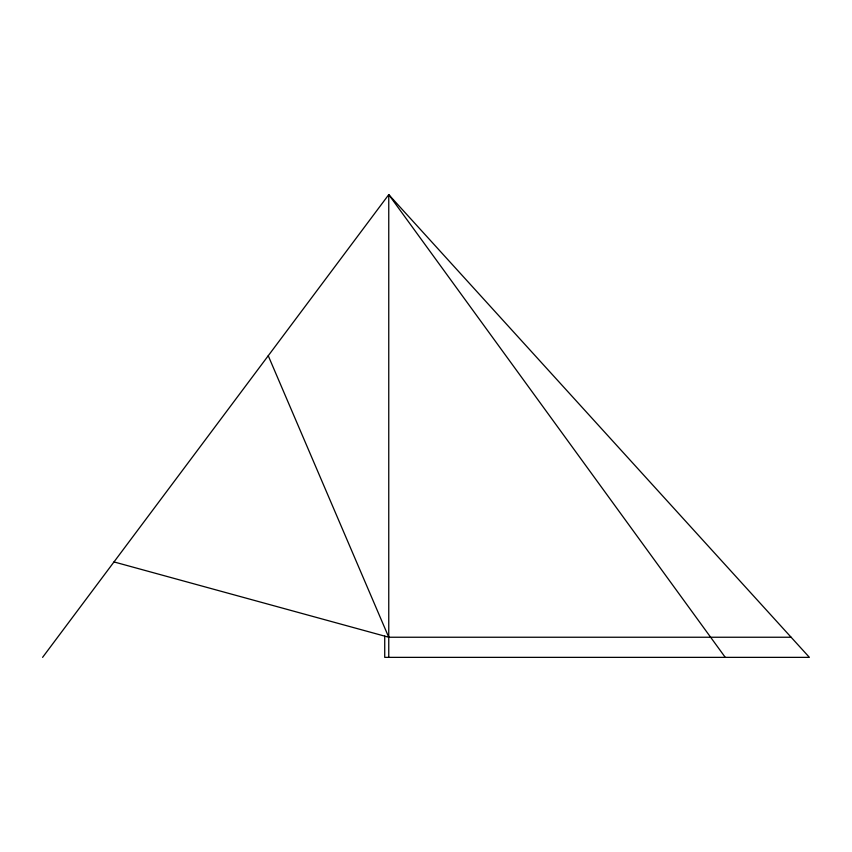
<?xml version="1.0" encoding="UTF-8"?>
<svg xmlns="http://www.w3.org/2000/svg" width="852" height="852" viewBox="0 0 852 852"><rect width="100%" height="100%" fill="white"/><g stroke="black" fill="none" stroke-linecap="round" stroke-linejoin="round"><path stroke-width="1.28" d="M42.6 657.361L388.757 194.639L809.4 657.361L384.731 657.361L384.731 636.082M113.987 561.926L388.757 637.243L791.114 637.243M725.265 657.361L388.757 194.639L388.757 657.361M268.242 355.731L388.757 637.243"/></g></svg>
